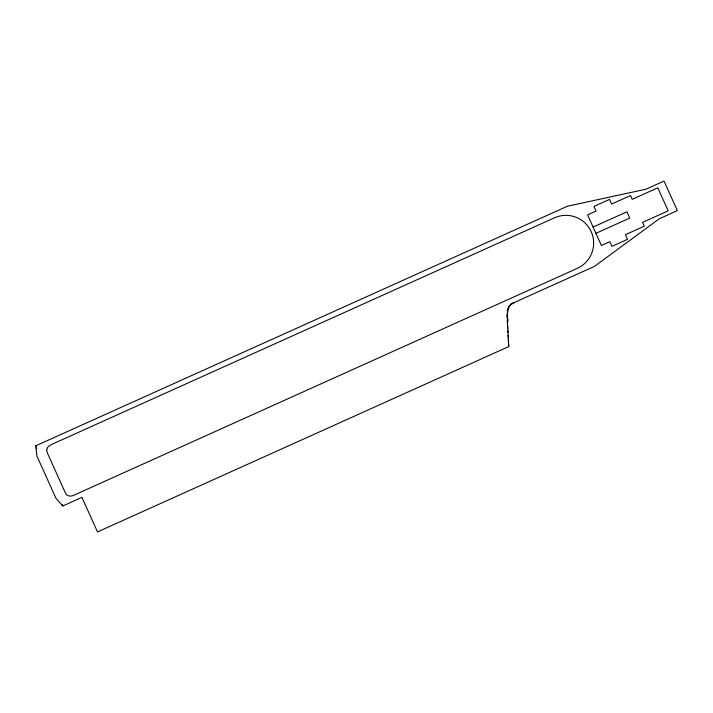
<?xml version="1.0" encoding="UTF-8"?>
<svg xmlns="http://www.w3.org/2000/svg" width="713" height="713" viewBox="0 0 713 713"><rect width="100%" height="100%" fill="white"/><g stroke="black" fill="none" stroke-linecap="round" stroke-linejoin="round"><path stroke-width="1.07" d="M507.184 315.886L507.193 315.066M507.246 313.551L507.3 312.829M507.406 311.67C507.638 307.74 510.107 304.139 513.823 302.74L594.473 266.386L659.275 218.784L677.35 210.638L664.026 181.075L645.951 189.221L567.37 206.235L35.65 445.866L36.969 456.168L55.908 498.2L62.753 506.007L81.942 497.362L97.512 531.925L508.752 346.589L508.645 344.575M508.235 308.034L507.175 316.153L508.226 337.187M508.93 306.599L510.838 304.478L513.823 302.731M62.753 506.007L62.379 504.938M593.091 227.055L626.941 211.797L629.766 218.08L595.916 233.329M510.303 304.326L513.307 302.972M61.995 504.439L62.289 504.982M35.65 445.866L36.113 446.891M36.532 448.049L36.746 448.629M507.808 330.476L507.932 332.427M507.683 328.435L507.442 324.183M508.102 335.226L508.752 346.589M508.342 339.228L508.556 342.873M507.406 323.488L507.282 320.859M507.923 321.643A22.281 2.986 86 0 1 507.808 318.123M508.61 307.909A40.98 10.757 -23.8 0 1 509.421 306.447M507.219 310.788A17.085 0.98 88.4 0 1 507.38 310.601M507.273 315.761A7.504 0.446 88.9 0 1 507.308 314.335M507.291 317.08A12.522 1.462 86.5 0 1 507.291 316.278M46.648 449.645L47.245 452.675L65.329 492.808C66.594 496.533 71.238 496.827 74.205 495.072L577.316 268.346A27.718 27.718 0 0 0 591.202 231.68A27.718 27.718 0 0 0 554.536 217.795L51.425 444.529L47.78 447.051L46.648 449.645M609.517 199.417L593.947 206.431L596.041 211.075L587.601 214.871L601.407 245.513L609.847 241.707L611.932 246.341L627.502 239.327L625.417 234.693L644.311 226.173L642.6 222.367L668.188 210.843L657.805 187.813L632.226 199.337L630.506 195.54L611.611 204.052L609.517 199.417"/></g></svg>
